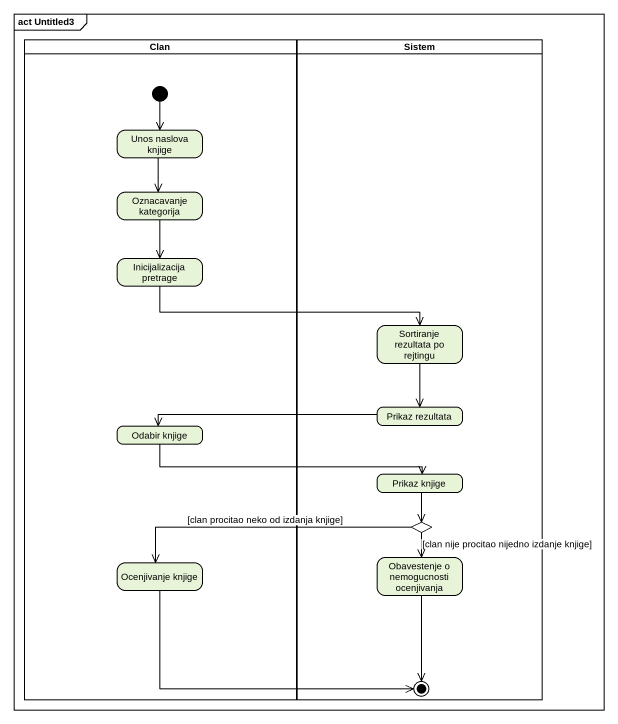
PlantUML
@startuml
mainframe act Untitled3
hide empty description
state Clan <<partition>> {
  state "Unos naslova knjige" as Unos_naslova_knjige
  state "Oznacavanje kategorija" as Oznacavanje_kategorija
  state "Inicijalizacija pretrage" as Inicijalizacija_pretrage
  state "Odabir knjige" as Odabir_knjige
  state "Ocenjivanje knjige" as Ocenjivanje_knjige
  [*] --> Unos_naslova_knjige
}
state Sistem <<partition>> {
  state "Sortiranje rezultata po rejtingu" as Sortiranje_rezultata_po
  state "Prikaz rezultata" as Prikaz_rezultata
  state "Prikaz knjige" as Prikaz_knjige
  state "Obavestenje o nemogucnosti ocenjivanja" as Obavestenje_o_nemogucnosti
  state choice1 <<choice>>
  state final1 <<end>>
}
Unos_naslova_knjige --> Oznacavanje_kategorija
Oznacavanje_kategorija --> Inicijalizacija_pretrage
Inicijalizacija_pretrage -right-> Sortiranje_rezultata_po
Sortiranje_rezultata_po --> Prikaz_rezultata
Odabir_knjige -right-> Prikaz_knjige
Prikaz_rezultata -left-> Odabir_knjige
Prikaz_knjige --> choice1
Obavestenje_o_nemogucnosti --> final1
choice1 --> Obavestenje_o_nemogucnosti : [clan nije procitao nijedno izdanje knjige]
choice1 -left-> Ocenjivanje_knjige : [clan procitao neko od izdanja knjige]
Ocenjivanje_knjige -right-> final1
@enduml
